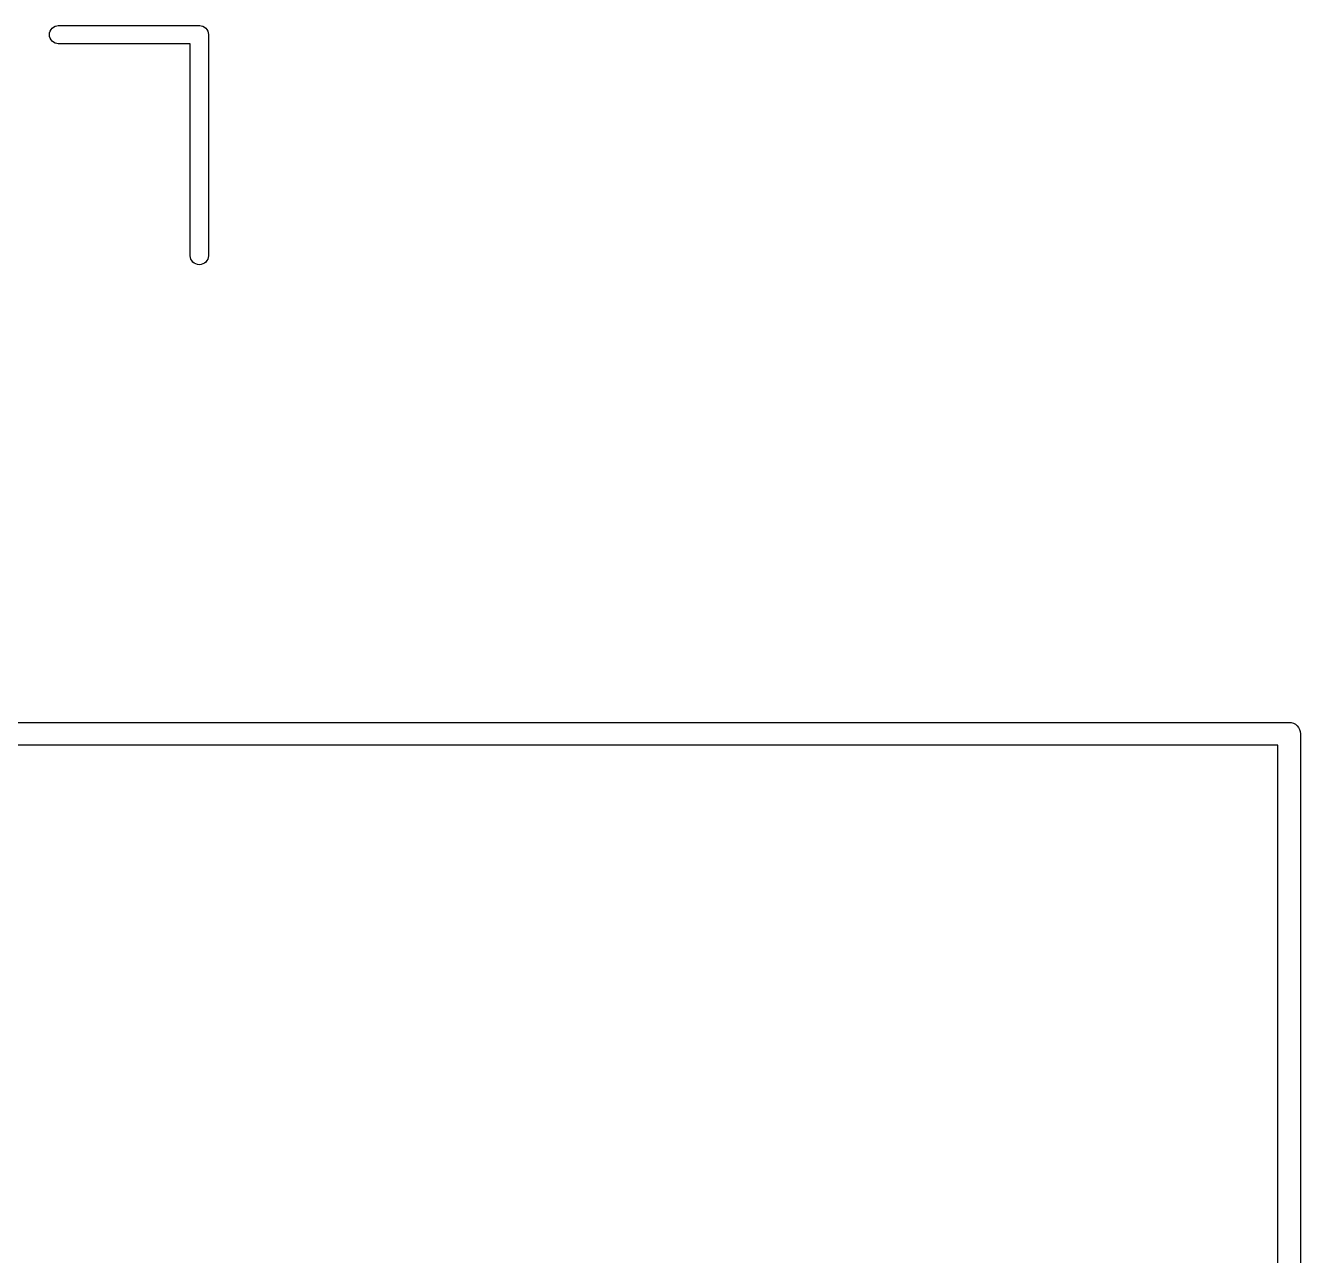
# Model space of a CAD drawing. Extents: x 0.4 to 10.6, y -8.1 to -0.4.
# Drawn here: x 3.4422 to 3.7738, y -3.3291 to -3.009 of the extents above; entities that cross this region are included whole.
import ezdxf

# ---------------------------------------------------------------- set-up
doc = ezdxf.new("R2010")
doc.units = 0
doc.header["$MEASUREMENT"] = 0
doc.layers.add('BLACK', color=7, linetype='CONTINUOUS')

msp = doc.modelspace()

# ---------------------------------------------------------------- linework, layer by layer
at = {"layer": 'BLACK', "linetype": 'CONTINUOUS'}
for p, q in [((3.44841, -3.01142), (3.44846, -3.01095)), ((3.44846, -3.01188), (3.44841, -3.01142)), ((3.44846, -3.01095), (3.44859, -3.01051)), ((3.44859, -3.01051), (3.44881, -3.0101)), ((3.44881, -3.0101), (3.44911, -3.00974)), ((3.44911, -3.00974), (3.44947, -3.00944)), ((3.44947, -3.00944), (3.44988, -3.00922)), ((3.44988, -3.00922), (3.45032, -3.00909)), ((3.45032, -3.00909), (3.45067, -3.00906)), ((3.45067, -3.00906), (3.48729, -3.00906)), ((3.48729, -3.00906), (3.4874, -3.00904)), ((3.4874, -3.00904), (3.48752, -3.00906)), ((3.48752, -3.00906), (3.48752, -3.00906)), ((3.48752, -3.00906), (3.48786, -3.00909)), ((3.48786, -3.00909), (3.48831, -3.00922)), ((3.48831, -3.00922), (3.48872, -3.00944)), ((3.48872, -3.00944), (3.48908, -3.00974)), ((3.48908, -3.00974), (3.48938, -3.0101)), ((3.48938, -3.0101), (3.48959, -3.01051)), ((3.48959, -3.01051), (3.48973, -3.01095)), ((3.48973, -3.01095), (3.48978, -3.01142)), ((3.48978, -3.01142), (3.48976, -3.01153)), ((3.44859, -3.01233), (3.44846, -3.01188)), ((3.44881, -3.01274), (3.44859, -3.01233)), ((3.44911, -3.0131), (3.44881, -3.01274)), ((3.44947, -3.01339), (3.44911, -3.0131)), ((3.44988, -3.01361), (3.44947, -3.01339)), ((3.45032, -3.01375), (3.44988, -3.01361)), ((3.45067, -3.01378), (3.45032, -3.01375)), ((3.48504, -3.01378), (3.45067, -3.01378)), ((3.48504, -3.06901), (3.48504, -3.01378)), ((3.48976, -3.01153), (3.48976, -3.06901)), ((3.48507, -3.06936), (3.48504, -3.06901)), ((3.48521, -3.06981), (3.48507, -3.06936)), ((3.48543, -3.07022), (3.48521, -3.06981)), ((3.48572, -3.07058), (3.48543, -3.07022)), ((3.48608, -3.07087), (3.48572, -3.07058)), ((3.48649, -3.07109), (3.48608, -3.07087)), ((3.48694, -3.07123), (3.48649, -3.07109)), ((3.48831, -3.07109), (3.48786, -3.07123)), ((3.48872, -3.07087), (3.48831, -3.07109)), ((3.48908, -3.07058), (3.48872, -3.07087)), ((3.48938, -3.07022), (3.48908, -3.07058)), ((3.48959, -3.06981), (3.48938, -3.07022)), ((3.48973, -3.06936), (3.48959, -3.06981)), ((3.48976, -3.06901), (3.48973, -3.06936)), ((3.4874, -3.07127), (3.48694, -3.07123)), ((3.48786, -3.07123), (3.4874, -3.07127)), ((2.37101, -3.19035), (3.77072, -3.19035)), ((3.77072, -3.19035), (3.77087, -3.19034)), ((3.77087, -3.19034), (3.77101, -3.19035)), ((3.77101, -3.19035), (3.77144, -3.1904)), ((3.77144, -3.1904), (3.772, -3.19057)), ((3.772, -3.19057), (3.77251, -3.19084)), ((3.77251, -3.19084), (3.77296, -3.19121)), ((3.77296, -3.19121), (3.77333, -3.19166)), ((3.77333, -3.19166), (3.77361, -3.19217)), ((3.77361, -3.19217), (3.77378, -3.19273)), ((3.77378, -3.19273), (3.77383, -3.19331)), ((3.77383, -3.19331), (3.77382, -3.19345)), ((3.77382, -3.19345), (3.77382, -3.39035)), ((3.76791, -3.19626), (2.37382, -3.19626)), ((3.76791, -3.39035), (3.76791, -3.19626))]:
    msp.add_line(p, q, dxfattribs=at)

doc.saveas('drawing.dxf')
